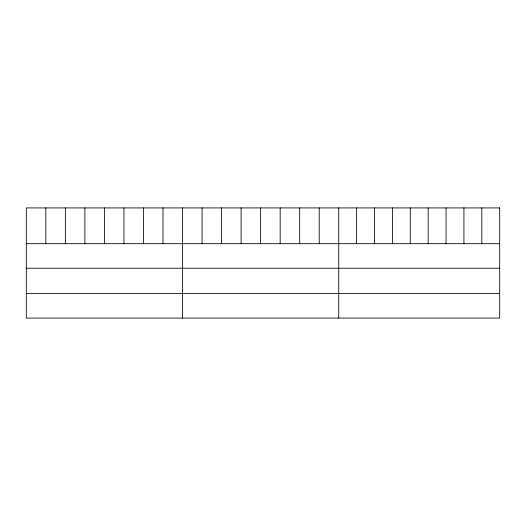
<?xml version="1.0" encoding="UTF-8"?>
<svg xmlns="http://www.w3.org/2000/svg" width="526" height="526" viewBox="0 0 526 526"><rect width="100%" height="100%" fill="white"/><g stroke="black" fill="none" stroke-linecap="round" stroke-linejoin="round"><path stroke-width="0.79" d="M26.3 243.689L499.7 243.689M26.3 268.234L499.7 268.234M26.3 293.528L499.7 293.528M481.816 207.928L481.816 243.689M463.932 207.928L463.932 243.689M446.048 207.928L446.048 243.689M428.164 207.928L428.164 243.689M410.28 207.928L410.28 243.689M392.396 207.928L392.396 243.689M374.512 207.928L374.512 243.689M356.628 207.928L356.628 243.689M338.744 207.928L338.744 318.072M319.216 207.928L319.216 243.689M299.688 207.928L299.688 243.689M280.161 207.928L280.161 243.689M260.633 207.928L260.633 243.689M241.105 207.928L241.105 243.689M221.577 207.928L221.577 243.689M202.05 207.928L202.05 243.689M182.522 207.928L182.522 318.072M162.994 207.928L162.994 243.689M143.466 207.928L143.466 243.689M123.939 207.928L123.939 243.689M104.411 207.928L104.411 243.689M84.883 207.928L84.883 243.689M65.356 207.928L65.356 243.689M45.828 207.928L45.828 243.689M499.7 207.928L26.3 207.928L26.3 318.072L499.7 318.072L499.7 207.928"/></g></svg>
